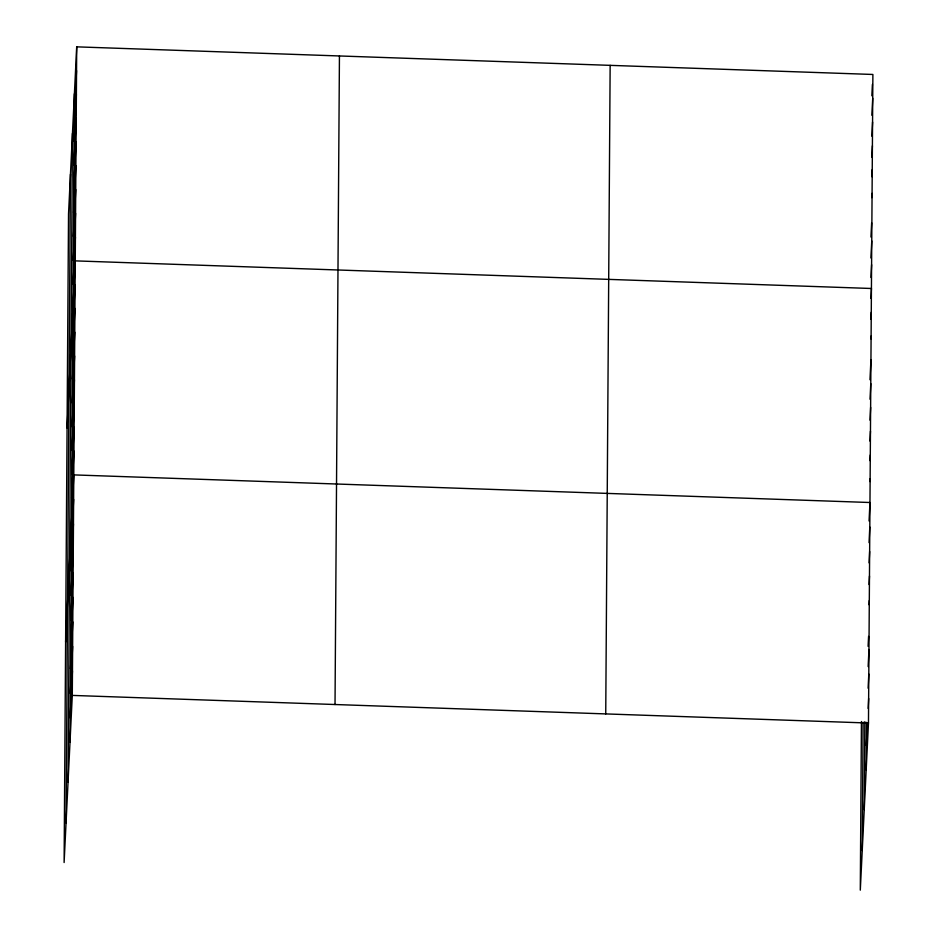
<?xml version="1.0" encoding="UTF-8"?>
<svg xmlns="http://www.w3.org/2000/svg" width="937" height="937" viewBox="0 0 937 937"><rect width="100%" height="100%" fill="white"/><g stroke="black" fill="none" stroke-linecap="round" stroke-linejoin="round"><path stroke-width="1.41" d="M66.047 822.85L70.462 174.305M68.05 781.973L72.465 133.417M69.994 742.291L74.41 93.747M76.705 46.85L68.53 213.976L64.114 862.532L72.29 695.406L76.705 46.85L872.886 74.468L868.47 723.024L860.295 890.15L861.443 721.525M335.024 704.519L339.44 55.962M605.735 713.912L610.151 65.356M862.239 850.468L863.118 722.204M864.242 809.591L864.839 721.677M866.175 769.909L866.502 722.357M74.246 117.523L76.541 70.626M74.082 141.3L76.377 94.414M73.918 165.088L76.213 118.191M73.754 188.864L76.049 141.967M73.601 212.64L75.885 165.755M73.437 236.429L75.733 189.532M73.273 260.205L75.569 213.308M73.109 283.981L75.405 237.096M67.066 427.998L75.241 260.873L871.433 288.491L870.941 298.435M72.793 331.546L75.077 284.649M72.629 355.322L74.925 308.437M72.465 379.11L74.761 332.213M72.301 402.887L74.597 355.99M72.137 426.663L74.433 379.778M71.973 450.439L74.269 403.554M71.821 474.227L74.105 427.331M71.657 498.004L73.953 451.119M65.613 642.021L73.789 474.895L869.969 502.513L869.067 520.984M71.329 546.283L73.625 499.398M71.153 570.785L73.449 523.9M70.989 595.288L73.285 548.391M70.825 619.79L73.121 572.894M70.662 644.293L72.957 597.396M70.498 668.795L72.781 621.899M70.322 693.286L72.617 646.401M70.158 717.789L72.454 670.904M871.843 95.785L872.406 84.424M871.89 115.298L872.722 98.256M871.867 136.24L872.57 122.033M871.843 157.182L872.406 145.809M871.89 176.695L872.242 169.597M871.867 197.637L872.078 193.373M870.941 237.049L871.644 222.842M870.918 257.98L871.761 240.938M870.965 277.504L871.597 264.714M870.918 319.376L871.269 312.279M870.965 338.901L871.105 336.055M869.969 379.731L870.941 359.831M870.016 399.244L870.789 383.62M869.993 420.186L870.625 407.396M869.969 441.116L870.461 431.172M870.016 460.641L870.297 454.96M869.993 481.571L870.133 478.737M869.044 542.652L869.805 527.016M869.091 562.879L869.641 551.518M869.056 584.547L869.477 576.021M869.103 604.787L869.313 600.523M868.095 646.331L868.587 636.387M868.142 666.57L868.974 649.517M868.107 688.226L868.81 674.019M866.35 745.419L867.463 722.673M868.154 708.466L868.646 698.522M72.29 695.406L868.47 723.024"/></g></svg>
